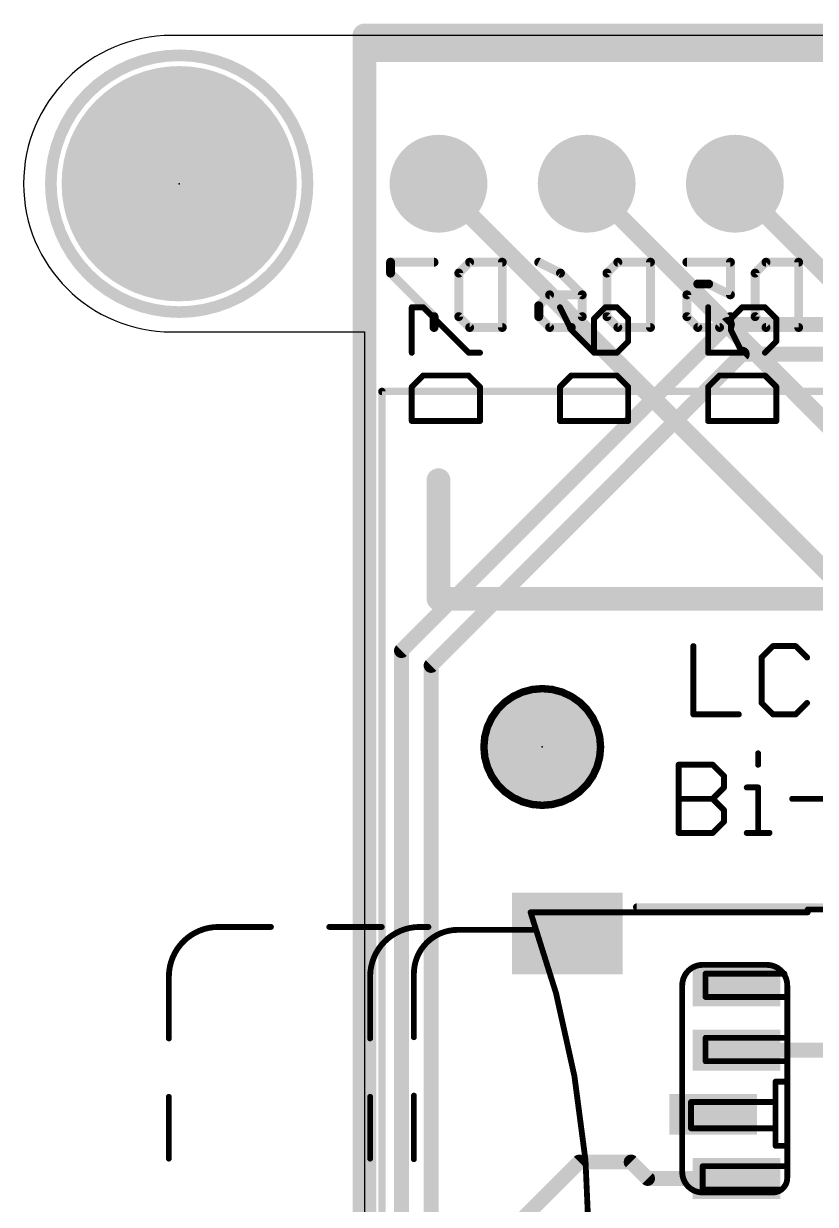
# Model space of a CAD drawing. Extents: x -31.2 to 31.2, y -41.1 to 40.8.
# Drawn here: x -31.24 to -17.67, y 20.61 to 40.84 of the extents above; entities that cross this region are included whole.
import ezdxf

# ---------------------------------------------------------------- set-up
doc = ezdxf.new("R2010")
doc.units = 0
for name, color, linetype in [('1', 12, 'CONTINUOUS'), ('16', 132, 'CONTINUOUS'), ('17', 110, 'CONTINUOUS'), ('20', 53, 'CONTINUOUS'), ('21', 40, 'CONTINUOUS'), ('22', 6, 'CONTINUOUS'), ('23', 40, 'CONTINUOUS'), ('41', 12, 'CONTINUOUS'), ('51', 253, 'CONTINUOUS')]:
    doc.layers.add(name, color=color, linetype=linetype)

# ---------------------------------------------------------------- blocks, each defined once
blk = doc.blocks.new('RECT')
blk.add_solid([(-0.5, -0.5), (0.5, -0.5), (-0.5, 0.5), (0.5, 0.5)])
blk = doc.blocks.new('ROUNDP')
at = {"const_width": 0.5}
blk.add_lwpolyline([(0, -0.25, 1), (0, 0.25, 1), (0, -0.25)], format="xyb", dxfattribs=at)
blk = doc.blocks.new('PIE')
at = {"const_width": 0.5}
blk.add_lwpolyline([(0, -0.25, 1), (0, 0.25, 1), (0, -0.25)], format="xyb", dxfattribs=at)

msp = doc.modelspace()

# ---------------------------------------------------------------- linework, layer by layer
at = {"layer": '1'}
for points, const_width in [([(-25.4, 40.64), (-25.4, -40.64)], 0.4064), ([(25.4, 40.64), (-25.4, 40.64)], 0.4064), ([(-24.13, 38.1), (-13.716, 27.686)], 0.3048), ([(-21.59, 38.1), (-11.938, 28.448)], 0.3048), ([(-19.05, 38.1), (-10.16, 29.21)], 0.3048), ([(-16.65, 23.254), (-19.022, 23.254)], 0.254), ([(-21.717, 21.336), (-22.733, 20.32)], 0.254), ([(-20.828, 21.336), (-21.717, 21.336)], 0.254), ([(-20.546, 21.054), (-20.828, 21.336)], 0.254), ([(-19.022, 21.054), (-20.546, 21.054)], 0.254)]:
    msp.add_lwpolyline(points, dxfattribs=dict(at, const_width=const_width))
for points, const_width in [([(-25.2984, 40.64, 1), (-25.5016, 40.64)], 0.2032), ([(-25.4, 40.7416, 1), (-25.4, 40.5384)], 0.2032), ([(-24.0761, 38.1539, 1), (-24.1839, 38.0461)], 0.1524), ([(-21.5361, 38.1539, 1), (-21.6439, 38.0461)], 0.1524), ([(-18.9961, 38.1539, 1), (-19.1039, 38.0461)], 0.1524), ([(-19.022, 23.3175, 1), (-19.022, 23.1905)], 0.127), ([(-21.717, 21.3995, 1), (-21.717, 21.2725)], 0.127), ([(-21.6721, 21.2911, 1), (-21.7619, 21.3809)], 0.127), ([(-20.7831, 21.3809, 1), (-20.8729, 21.2911)], 0.127), ([(-20.828, 21.2725, 1), (-20.828, 21.3995)], 0.127), ([(-20.546, 21.1175, 1), (-20.546, 20.9905)], 0.127), ([(-20.5909, 21.0091, 1), (-20.5011, 21.0989)], 0.127), ([(-19.022, 20.9905, 1), (-19.022, 21.1175)], 0.127)]:
    msp.add_lwpolyline(points, format="xyb", dxfattribs=dict(at, const_width=const_width))
at = {"layer": '16'}
for points, const_width in [([(-25.4, 40.386), (-25.4, -40.894)], 0.4064), ([(25.4, 40.386), (-25.4, 40.386)], 0.4064), ([(-19.177, 35.687), (-24.765, 30.099)], 0.254), ([(-3.683, 35.687), (-19.177, 35.687)], 0.254), ([(-18.923, 35.179), (-24.257, 29.845)], 0.254), ([(-0.381, 35.179), (-18.923, 35.179)], 0.254), ([(-24.765, 30.099), (-24.765, -21.463)], 0.254), ([(-24.257, 29.845), (-24.257, -21.082)], 0.254)]:
    msp.add_lwpolyline(points, dxfattribs=dict(at, const_width=const_width))
for points, const_width in [([(-25.2984, 40.386, 1), (-25.5016, 40.386)], 0.2032), ([(-25.4, 40.4876, 1), (-25.4, 40.2844)], 0.2032), ([(-19.177, 35.7505, 1), (-19.177, 35.6235)], 0.127), ([(-19.1321, 35.6421, 1), (-19.2219, 35.7319)], 0.127), ([(-18.923, 35.2425, 1), (-18.923, 35.1155)], 0.127), ([(-18.8781, 35.1341, 1), (-18.9679, 35.2239)], 0.127), ([(-24.7015, 30.099, 1), (-24.8285, 30.099)], 0.127), ([(-24.8099, 30.1439, 1), (-24.7201, 30.0541)], 0.127), ([(-24.1935, 29.845, 1), (-24.3205, 29.845)], 0.127), ([(-24.3019, 29.8899, 1), (-24.2121, 29.8001)], 0.127)]:
    msp.add_lwpolyline(points, format="xyb", dxfattribs=dict(at, const_width=const_width))
at = {"layer": '20'}
for p, q in [((28.702, 40.64), (-28.702, 40.64)), ((-28.702, 35.56), (-25.4, 35.56)), ((-25.4, 35.56), (-25.4, -35.56))]:
    msp.add_line(p, q, dxfattribs=at)
for start, end in [(90, 180), (180, 270)]:
    msp.add_arc((-28.702, 38.1), 2.54, start, end, dxfattribs=at)
at = {"layer": '21'}
for points, const_width in [([(-28.575, 35.9, 1), (-28.575, 40.3, 1), (-28.575, 35.9)], 0.2), ([(-24.5628, 35.983, 1), (-24.6136, 35.983)], 0.0508), ([(-24.5882, 36.0084, 1), (-24.5882, 35.9576)], 0.0508), ([(-24.3753, 36.001, 1), (-24.4113, 35.965)], 0.0508), ([(-24.3933, 35.9576, 1), (-24.3933, 36.0084)], 0.0508), ([(-22.0255, 35.9944, 1), (-22.0709, 35.9716)], 0.0508), ([(-21.2686, 36.0084, 1), (-21.2686, 35.9576)], 0.0508), ([(-21.2506, 35.965, 1), (-21.2866, 36.001)], 0.0508), ([(-21.0557, 36.001, 1), (-21.0917, 35.965)], 0.0508), ([(-21.0737, 35.9576, 1), (-21.0737, 36.0084)], 0.0508), ([(-19.4828, 35.983, 1), (-19.5336, 35.983)], 0.0508), ([(-18.9235, 36.0084, 1), (-18.9235, 35.9576)], 0.0508), ([(-18.9055, 35.965, 1), (-18.9415, 36.001)], 0.0508), ([(-18.5157, 36.001, 1), (-18.5517, 35.965)], 0.0508), ([(-18.5337, 35.9576, 1), (-18.5337, 36.0084)], 0.0508), ([(-21.4815, 35.8061, 1), (-21.4455, 35.7701)], 0.0508), ([(-21.4381, 35.7881, 1), (-21.4889, 35.7881)], 0.0508), ([(-20.8534, 35.7881, 1), (-20.9042, 35.7881)], 0.0508), ([(-20.8968, 35.7701, 1), (-20.8608, 35.8061)], 0.0508), ([(-19.1364, 35.8061, 1), (-19.1004, 35.7701)], 0.0508), ([(-19.093, 35.7881, 1), (-19.1438, 35.7881)], 0.0508), ([(-18.3134, 35.7881, 1), (-18.3642, 35.7881)], 0.0508), ([(-18.3568, 35.7701, 1), (-18.3208, 35.8061)], 0.0508), ([(-21.8353, 35.6112, 1), (-21.8713, 35.5752)], 0.0508), ([(-21.876, 35.5818, 1), (-21.8306, 35.6046)], 0.0508), ([(-19.0957, 35.6046, 1), (-19.1411, 35.5818)], 0.0508), ([(-19.1438, 35.5932, 1), (-19.093, 35.5932)], 0.0508), ([(-20.9042, 35.3983, 1), (-20.8534, 35.3983)], 0.0508), ([(-20.8608, 35.3803, 1), (-20.8968, 35.4163)], 0.0508), ([(-18.3642, 35.3983, 1), (-18.3134, 35.3983)], 0.0508), ([(-18.3208, 35.3803, 1), (-18.3568, 35.4163)], 0.0508), ([(-24.6136, 35.2034, 1), (-24.5628, 35.2034)], 0.0508), ([(-23.6137, 35.2288, 1), (-23.6137, 35.178)], 0.0508), ([(-23.6317, 35.1854, 1), (-23.5957, 35.2214)], 0.0508), ([(-23.4188, 35.178, 1), (-23.4188, 35.2288)], 0.0508), ([(-21.4635, 35.2288, 1), (-21.4635, 35.178)], 0.0508), ([(-21.4889, 35.2034, 1), (-21.4381, 35.2034)], 0.0508), ([(-21.4815, 35.1854, 1), (-21.4455, 35.2214)], 0.0508), ([(-21.0917, 35.2214, 1), (-21.0557, 35.1854)], 0.0508), ([(-21.0737, 35.178, 1), (-21.0737, 35.2288)], 0.0508), ([(-19.5082, 35.2288, 1), (-19.5082, 35.178)], 0.0508), ([(-19.5336, 35.2034, 1), (-19.4828, 35.2034)], 0.0508), ([(-18.9462, 35.192, 1), (-18.9008, 35.2148)], 0.0508), ([(-18.9235, 35.178, 1), (-18.9235, 35.2288)], 0.0508), ([(-18.5517, 35.2214, 1), (-18.5157, 35.1854)], 0.0508), ([(-24.3933, 34.839, 1), (-24.3933, 34.7882)], 0.0508), ([(-24.3753, 34.7956, 1), (-24.4113, 34.8316)], 0.0508), ([(-23.5957, 34.8316, 1), (-23.6317, 34.7956)], 0.0508), ([(-23.6137, 34.7882, 1), (-23.6137, 34.839)], 0.0508), ([(-21.8533, 34.839, 1), (-21.8533, 34.7882)], 0.0508), ([(-21.8353, 34.7956, 1), (-21.8713, 34.8316)], 0.0508), ([(-21.0557, 34.8316, 1), (-21.0917, 34.7956)], 0.0508), ([(-21.0737, 34.7882, 1), (-21.0737, 34.839)], 0.0508), ([(-19.3133, 34.839, 1), (-19.3133, 34.7882)], 0.0508), ([(-19.2953, 34.7956, 1), (-19.3313, 34.8316)], 0.0508), ([(-18.5157, 34.8316, 1), (-18.5517, 34.7956)], 0.0508), ([(-18.5337, 34.7882, 1), (-18.5337, 34.839)], 0.0508), ([(-24.6062, 34.6367, 1), (-24.5702, 34.6007)], 0.0508), ([(-24.5628, 34.6187, 1), (-24.6136, 34.6187)], 0.0508), ([(-23.3934, 34.6187, 1), (-23.4442, 34.6187)], 0.0508), ([(-23.4368, 34.6007, 1), (-23.4008, 34.6367)], 0.0508), ([(-22.0662, 34.6367, 1), (-22.0302, 34.6007)], 0.0508), ([(-22.0228, 34.6187, 1), (-22.0736, 34.6187)], 0.0508), ([(-20.8534, 34.6187, 1), (-20.9042, 34.6187)], 0.0508), ([(-20.8968, 34.6007, 1), (-20.8608, 34.6367)], 0.0508), ([(-19.5262, 34.6367, 1), (-19.4902, 34.6007)], 0.0508), ([(-19.4828, 34.6187, 1), (-19.5336, 34.6187)], 0.0508), ([(-18.3134, 34.6187, 1), (-18.3642, 34.6187)], 0.0508), ([(-18.3568, 34.6007, 1), (-18.3208, 34.6367)], 0.0508), ([(-24.5882, 34.0594, 1), (-24.5882, 34.0086)], 0.0508), ([(-24.6136, 34.034, 1), (-24.5628, 34.034)], 0.0508), ([(-23.4442, 34.034, 1), (-23.3934, 34.034)], 0.0508), ([(-23.4188, 34.0086, 1), (-23.4188, 34.0594)], 0.0508), ([(-22.0482, 34.0594, 1), (-22.0482, 34.0086)], 0.0508), ([(-22.0736, 34.034, 1), (-22.0228, 34.034)], 0.0508), ([(-20.9042, 34.034, 1), (-20.8534, 34.034)], 0.0508), ([(-20.8788, 34.0086, 1), (-20.8788, 34.0594)], 0.0508), ([(-19.5082, 34.0594, 1), (-19.5082, 34.0086)], 0.0508), ([(-19.5336, 34.034, 1), (-19.4828, 34.034)], 0.0508), ([(-18.3642, 34.034, 1), (-18.3134, 34.034)], 0.0508), ([(-18.3388, 34.0086, 1), (-18.3388, 34.0594)], 0.0508), ([(-24.0284, 33.02, 1), (-24.2316, 33.02)], 0.2032), ([(-24.13, 31.0896, 1), (-24.13, 30.8864)], 0.2032), ([(-24.2316, 30.988, 1), (-24.0284, 30.988)], 0.2032), ([(-19.7358, 30.1762, 1), (-19.7866, 30.1762)], 0.0508), ([(-18.3969, 30.2016, 1), (-18.3969, 30.1508)], 0.0508), ([(-18.3789, 30.1582, 1), (-18.4149, 30.1942)], 0.0508), ([(-17.9891, 30.1942, 1), (-18.0251, 30.1582)], 0.0508), ([(-18.0071, 30.1508, 1), (-18.0071, 30.2016)], 0.0508), ([(-18.6098, 29.9993, 1), (-18.5738, 29.9633)], 0.0508), ([(-18.5664, 29.9813, 1), (-18.6172, 29.9813)], 0.0508), ([(-17.8302, 29.9633, 1), (-17.7942, 29.9993)], 0.0508), ([(-18.5738, 29.2197, 1), (-18.6098, 29.1837)], 0.0508), ([(-18.6172, 29.2017, 1), (-18.5664, 29.2017)], 0.0508), ([(-17.7942, 29.1837, 1), (-17.8302, 29.2197)], 0.0508), ([(-19.7612, 29.0322, 1), (-19.7612, 28.9814)], 0.0508), ([(-19.7866, 29.0068, 1), (-19.7358, 29.0068)], 0.0508), ([(-18.9816, 28.9814, 1), (-18.9816, 29.0322)], 0.0508), ([(-18.3969, 29.0322, 1), (-18.3969, 28.9814)], 0.0508), ([(-18.4149, 28.9888, 1), (-18.3789, 29.0248)], 0.0508), ([(-18.0251, 29.0248, 1), (-17.9891, 28.9888)], 0.0508), ([(-18.0071, 28.9814, 1), (-18.0071, 29.0322)], 0.0508), ([(-18.6255, 28.3391, 1), (-18.6763, 28.3391)], 0.0508), ([(-19.9898, 28.1442, 1), (-20.0406, 28.1442)], 0.0508), ([(-20.0152, 28.1696, 1), (-20.0152, 28.1188)], 0.0508), ([(-19.4125, 28.1622, 1), (-19.4485, 28.1262)], 0.0508), ([(-19.4305, 28.1188, 1), (-19.4305, 28.1696)], 0.0508), ([(-18.6763, 28.1442, 1), (-18.6255, 28.1442)], 0.0508), ([(-19.2102, 27.9493, 1), (-19.261, 27.9493)], 0.0508), ([(-19.2536, 27.9313, 1), (-19.2176, 27.9673)], 0.0508), ([(-19.261, 27.7544, 1), (-19.2102, 27.7544)], 0.0508), ([(-19.2176, 27.7364, 1), (-19.2536, 27.7724)], 0.0508), ([(-18.8458, 27.7798, 1), (-18.8458, 27.729)], 0.0508), ([(-18.6255, 27.7544, 1), (-18.6763, 27.7544)], 0.0508), ([(-18.6509, 27.729, 1), (-18.6509, 27.7798)], 0.0508), ([(-20.0152, 27.5849, 1), (-20.0152, 27.5341)], 0.0508), ([(-19.4125, 27.5775, 1), (-19.4485, 27.5415)], 0.0508), ([(-19.4485, 27.5775, 1), (-19.4125, 27.5415)], 0.0508), ([(-19.4305, 27.5341, 1), (-19.4305, 27.5849)], 0.0508), ([(-18.0662, 27.5849, 1), (-18.0662, 27.5341)], 0.0508), ([(-19.2102, 27.3646, 1), (-19.261, 27.3646)], 0.0508), ([(-19.2536, 27.3466, 1), (-19.2176, 27.3826)], 0.0508), ([(-19.261, 27.1697, 1), (-19.2102, 27.1697)], 0.0508), ([(-19.2176, 27.1517, 1), (-19.2536, 27.1877)], 0.0508), ([(-20.0152, 27.0002, 1), (-20.0152, 26.9494)], 0.0508), ([(-20.0406, 26.9748, 1), (-19.9898, 26.9748)], 0.0508), ([(-19.4485, 26.9928, 1), (-19.4125, 26.9568)], 0.0508), ([(-19.4305, 26.9494, 1), (-19.4305, 27.0002)], 0.0508), ([(-18.8458, 27.0002, 1), (-18.8458, 26.9494)], 0.0508), ([(-18.6763, 26.9748, 1), (-18.6255, 26.9748)], 0.0508), ([(-18.456, 26.9494, 1), (-18.456, 27.0002)], 0.0508), ([(-20.732, 25.7357, 1), (-20.732, 25.6723)], 0.0635)]:
    msp.add_lwpolyline(points, format="xyb", dxfattribs=dict(at, const_width=const_width))
for points, const_width in [([(-24.5882, 35.2034), (-24.5882, 35.983)], 0.1016), ([(-24.5882, 35.983), (-24.3933, 35.983)], 0.1016), ([(-24.3933, 35.983), (-23.6137, 35.2034)], 0.1016), ([(-22.0482, 35.983), (-21.8533, 35.5932)], 0.1016), ([(-21.2686, 35.983), (-21.4635, 35.7881)], 0.1016), ([(-21.0737, 35.983), (-21.2686, 35.983)], 0.1016), ([(-20.8788, 35.7881), (-21.0737, 35.983)], 0.1016), ([(-19.5082, 35.983), (-19.5082, 35.2034)], 0.1016), ([(-19.1184, 35.7881), (-18.9235, 35.983)], 0.1016), ([(-18.9235, 35.983), (-18.5337, 35.983)], 0.1016), ([(-18.5337, 35.983), (-18.3388, 35.7881)], 0.1016), ([(-21.4635, 35.7881), (-21.4635, 35.2034)], 0.1016), ([(-20.8788, 35.3983), (-20.8788, 35.7881)], 0.1016), ([(-19.1184, 35.5932), (-19.1184, 35.7881)], 0.1016), ([(-18.3388, 35.7881), (-18.3388, 35.3983)], 0.1016), ([(-21.8533, 35.5932), (-21.4635, 35.2034)], 0.1016), ([(-18.9235, 35.2034), (-19.1184, 35.5932)], 0.1016), ([(-21.0737, 35.2034), (-20.8788, 35.3983)], 0.1016), ([(-18.3388, 35.3983), (-18.5337, 35.2034)], 0.1016), ([(-23.6137, 35.2034), (-23.4188, 35.2034)], 0.1016), ([(-21.4635, 35.2034), (-21.0737, 35.2034)], 0.1016), ([(-19.5082, 35.2034), (-18.9235, 35.2034)], 0.1016), ([(-24.3933, 34.8136), (-24.5882, 34.6187)], 0.1016), ([(-23.6137, 34.8136), (-24.3933, 34.8136)], 0.1016), ([(-23.4188, 34.6187), (-23.6137, 34.8136)], 0.1016), ([(-21.8533, 34.8136), (-22.0482, 34.6187)], 0.1016), ([(-21.0737, 34.8136), (-21.8533, 34.8136)], 0.1016), ([(-20.8788, 34.6187), (-21.0737, 34.8136)], 0.1016), ([(-19.3133, 34.8136), (-19.5082, 34.6187)], 0.1016), ([(-18.5337, 34.8136), (-19.3133, 34.8136)], 0.1016), ([(-18.3388, 34.6187), (-18.5337, 34.8136)], 0.1016), ([(-24.5882, 34.6187), (-24.5882, 34.034)], 0.1016), ([(-23.4188, 34.034), (-23.4188, 34.6187)], 0.1016), ([(-22.0482, 34.6187), (-22.0482, 34.034)], 0.1016), ([(-20.8788, 34.034), (-20.8788, 34.6187)], 0.1016), ([(-19.5082, 34.6187), (-19.5082, 34.034)], 0.1016), ([(-18.3388, 34.034), (-18.3388, 34.6187)], 0.1016), ([(-24.5882, 34.034), (-23.4188, 34.034)], 0.1016), ([(-22.0482, 34.034), (-20.8788, 34.034)], 0.1016), ([(-19.5082, 34.034), (-18.3388, 34.034)], 0.1016), ([(-24.13, 33.02), (-24.13, 30.988)], 0.4064), ([(-24.13, 30.988), (-6.096, 30.988)], 0.4064), ([(-19.7612, 30.1762), (-19.7612, 29.0068)], 0.1016), ([(-18.3969, 30.1762), (-18.5918, 29.9813)], 0.1016), ([(-18.0071, 30.1762), (-18.3969, 30.1762)], 0.1016), ([(-17.8122, 29.9813), (-18.0071, 30.1762)], 0.1016), ([(-18.5918, 29.9813), (-18.5918, 29.2017)], 0.1016), ([(-18.5918, 29.2017), (-18.3969, 29.0068)], 0.1016), ([(-18.0071, 29.0068), (-17.8122, 29.2017)], 0.1016), ([(-19.7612, 29.0068), (-18.9816, 29.0068)], 0.1016), ([(-18.3969, 29.0068), (-18.0071, 29.0068)], 0.1016), ([(-18.6509, 28.3391), (-18.6509, 28.1442)], 0.1016), ([(-20.0152, 26.9748), (-20.0152, 28.1442)], 0.1016), ([(-20.0152, 28.1442), (-19.4305, 28.1442)], 0.1016), ([(-19.4305, 28.1442), (-19.2356, 27.9493)], 0.1016), ([(-19.2356, 27.9493), (-19.2356, 27.7544)], 0.1016), ([(-19.2356, 27.7544), (-19.4305, 27.5595)], 0.1016), ([(-18.8458, 27.7544), (-18.6509, 27.7544)], 0.1016), ([(-18.6509, 27.7544), (-18.6509, 26.9748)], 0.1016), ([(-20.0152, 27.5595), (-19.4305, 27.5595)], 0.1016), ([(-19.4305, 27.5595), (-19.2356, 27.3646)], 0.1016), ([(-18.0662, 27.5595), (-17.2866, 27.5595)], 0.1016), ([(-19.2356, 27.3646), (-19.2356, 27.1697)], 0.1016), ([(-19.2356, 27.1697), (-19.4305, 26.9748)], 0.1016), ([(-19.4305, 26.9748), (-20.0152, 26.9748)], 0.1016), ([(-18.8458, 26.9748), (-18.456, 26.9748)], 0.1016), ([(-8.782, 25.704), (-20.732, 25.704)], 0.127)]:
    msp.add_lwpolyline(points, dxfattribs=dict(at, const_width=const_width))
at = {"layer": '22'}
for points, const_width in [([(-24.2062, 36.7548), (-24.9519, 36.7548)], 0.1524), ([(-24.9519, 36.7548), (-24.9519, 36.5683)], 0.1524), ([(-23.7825, 36.5683), (-23.5961, 36.7548)], 0.1524), ([(-23.5961, 36.7548), (-23.0368, 36.7548)], 0.1524), ([(-23.0368, 36.7548), (-23.0368, 35.6362)], 0.1524), ([(-22.4119, 36.7548), (-22.039, 36.5683)], 0.1524), ([(-21.2425, 36.5683), (-21.0561, 36.7548)], 0.1524), ([(-21.0561, 36.7548), (-20.4968, 36.7548)], 0.1524), ([(-20.4968, 36.7548), (-20.4968, 35.6362)], 0.1524), ([(-19.8719, 36.7548), (-19.1262, 36.7548)], 0.1524), ([(-19.1262, 36.7548), (-19.1262, 36.1955)], 0.1524), ([(-18.7025, 36.5683), (-18.5161, 36.7548)], 0.1524), ([(-18.5161, 36.7548), (-17.9568, 36.7548)], 0.1524), ([(-17.9568, 36.7548), (-17.9568, 35.6362)], 0.1524), ([(-24.9519, 36.5683), (-24.2062, 35.8226)], 0.1524), ([(-23.7825, 35.8226), (-23.7825, 36.5683)], 0.1524), ([(-22.039, 36.5683), (-21.6662, 36.1955)], 0.1524), ([(-21.2425, 35.8226), (-21.2425, 36.5683)], 0.1524), ([(-18.7025, 35.8226), (-18.7025, 36.5683)], 0.1524), ([(-19.6855, 36.3819), (-19.8719, 36.1955)], 0.1524), ([(-19.4991, 36.3819), (-19.6855, 36.3819)], 0.1524), ([(-19.1262, 36.1955), (-19.4991, 36.3819)], 0.1524), ([(-22.4119, 36.0091), (-22.2255, 36.1955)], 0.1524), ([(-22.2255, 36.1955), (-21.6662, 36.1955)], 0.1524), ([(-21.6662, 36.1955), (-21.6662, 35.8226)], 0.1524), ([(-19.8719, 36.1955), (-19.8719, 35.8226)], 0.1524), ([(-22.4119, 35.8226), (-22.4119, 36.0091)], 0.1524), ([(-24.2062, 35.8226), (-24.2062, 35.6362)], 0.1524), ([(-23.5961, 35.6362), (-23.7825, 35.8226)], 0.1524), ([(-22.2255, 35.6362), (-22.4119, 35.8226)], 0.1524), ([(-21.6662, 35.8226), (-21.8526, 35.6362)], 0.1524), ([(-21.0561, 35.6362), (-21.2425, 35.8226)], 0.1524), ([(-19.8719, 35.8226), (-19.6855, 35.6362)], 0.1524), ([(-19.3126, 35.6362), (-19.1262, 35.8226)], 0.1524), ([(-18.5161, 35.6362), (-18.7025, 35.8226)], 0.1524), ([(-23.0368, 35.6362), (-23.5961, 35.6362)], 0.1524), ([(-21.8526, 35.6362), (-22.2255, 35.6362)], 0.1524), ([(-20.4968, 35.6362), (-21.0561, 35.6362)], 0.1524), ([(-19.6855, 35.6362), (-19.3126, 35.6362)], 0.1524), ([(-17.9568, 35.6362), (-18.5161, 35.6362)], 0.1524), ([(25.1, 34.54), (-25.1, 34.54)], 0.127), ([(-25.1, 34.54), (-25.1, -34.86)], 0.127)]:
    msp.add_lwpolyline(points, dxfattribs=dict(at, const_width=const_width))
for points, const_width in [([(-24.9519, 36.7929, 1), (-24.9519, 36.7167)], 0.0762), ([(-24.9138, 36.7548, 1), (-24.99, 36.7548)], 0.0762), ([(-24.2062, 36.7167, 1), (-24.2062, 36.7929)], 0.0762), ([(-23.5961, 36.7929, 1), (-23.5961, 36.7167)], 0.0762), ([(-23.5691, 36.7278, 1), (-23.623, 36.7817)], 0.0762), ([(-22.9987, 36.7548, 1), (-23.0749, 36.7548)], 0.0762), ([(-23.0368, 36.7167, 1), (-23.0368, 36.7929)], 0.0762), ([(-22.3949, 36.7888, 1), (-22.4289, 36.7207)], 0.0762), ([(-21.0561, 36.7929, 1), (-21.0561, 36.7167)], 0.0762), ([(-21.0291, 36.7278, 1), (-21.083, 36.7817)], 0.0762), ([(-20.4587, 36.7548, 1), (-20.5349, 36.7548)], 0.0762), ([(-20.4968, 36.7167, 1), (-20.4968, 36.7929)], 0.0762), ([(-19.8719, 36.7929, 1), (-19.8719, 36.7167)], 0.0762), ([(-19.0881, 36.7548, 1), (-19.1643, 36.7548)], 0.0762), ([(-19.1262, 36.7167, 1), (-19.1262, 36.7929)], 0.0762), ([(-18.5161, 36.7929, 1), (-18.5161, 36.7167)], 0.0762), ([(-18.4891, 36.7278, 1), (-18.543, 36.7817)], 0.0762), ([(-17.9187, 36.7548, 1), (-17.9949, 36.7548)], 0.0762), ([(-17.9568, 36.7167, 1), (-17.9568, 36.7929)], 0.0762), ([(-24.925, 36.5953, 1), (-24.9788, 36.5414)], 0.0762), ([(-23.7444, 36.5683, 1), (-23.8206, 36.5683)], 0.0762), ([(-23.8094, 36.5953, 1), (-23.7556, 36.5414)], 0.0762), ([(-22.0121, 36.5953, 1), (-22.066, 36.5414)], 0.0762), ([(-22.0561, 36.5343, 1), (-22.022, 36.6024)], 0.0762), ([(-21.2044, 36.5683, 1), (-21.2806, 36.5683)], 0.0762), ([(-21.2694, 36.5953, 1), (-21.2156, 36.5414)], 0.0762), ([(-18.6644, 36.5683, 1), (-18.7406, 36.5683)], 0.0762), ([(-18.7294, 36.5953, 1), (-18.6756, 36.5414)], 0.0762), ([(-24.99, 36.5683, 1), (-24.9138, 36.5683)], 0.0762), ([(-19.6855, 36.42, 1), (-19.6855, 36.3438)], 0.0762), ([(-19.6585, 36.355, 1), (-19.7124, 36.4088)], 0.0762), ([(-19.482, 36.416, 1), (-19.5161, 36.3478)], 0.0762), ([(-19.4991, 36.3438, 1), (-19.4991, 36.42)], 0.0762), ([(-22.2255, 36.2336, 1), (-22.2255, 36.1574)], 0.0762), ([(-22.1985, 36.1685, 1), (-22.2524, 36.2224)], 0.0762), ([(-21.6281, 36.1955, 1), (-21.7043, 36.1955)], 0.0762), ([(-21.6931, 36.1685, 1), (-21.6393, 36.2224)], 0.0762), ([(-21.6662, 36.1574, 1), (-21.6662, 36.2336)], 0.0762), ([(-19.8338, 36.1955, 1), (-19.91, 36.1955)], 0.0762), ([(-19.8988, 36.2224, 1), (-19.845, 36.1685)], 0.0762), ([(-19.1643, 36.1955, 1), (-19.0881, 36.1955)], 0.0762), ([(-19.1432, 36.1614, 1), (-19.1092, 36.2296)], 0.0762), ([(-22.3738, 36.0091, 1), (-22.45, 36.0091)], 0.0762), ([(-22.4388, 36.036, 1), (-22.385, 35.9821)], 0.0762), ([(-24.1681, 35.8226, 1), (-24.2443, 35.8226)], 0.0762), ([(-24.2331, 35.7957, 1), (-24.1793, 35.8496)], 0.0762), ([(-23.7556, 35.8496, 1), (-23.8094, 35.7957)], 0.0762), ([(-23.8206, 35.8226, 1), (-23.7444, 35.8226)], 0.0762), ([(-22.385, 35.8496, 1), (-22.4388, 35.7957)], 0.0762), ([(-22.45, 35.8226, 1), (-22.3738, 35.8226)], 0.0762), ([(-21.7043, 35.8226, 1), (-21.6281, 35.8226)], 0.0762), ([(-21.6393, 35.7957, 1), (-21.6931, 35.8496)], 0.0762), ([(-21.2156, 35.8496, 1), (-21.2694, 35.7957)], 0.0762), ([(-21.2806, 35.8226, 1), (-21.2044, 35.8226)], 0.0762), ([(-19.845, 35.8496, 1), (-19.8988, 35.7957)], 0.0762), ([(-19.91, 35.8226, 1), (-19.8338, 35.8226)], 0.0762), ([(-19.0993, 35.7957, 1), (-19.1531, 35.8496)], 0.0762), ([(-18.6756, 35.8496, 1), (-18.7294, 35.7957)], 0.0762), ([(-18.7406, 35.8226, 1), (-18.6644, 35.8226)], 0.0762), ([(-24.2443, 35.6362, 1), (-24.1681, 35.6362)], 0.0762), ([(-23.5961, 35.6743, 1), (-23.5961, 35.5981)], 0.0762), ([(-23.623, 35.6093, 1), (-23.5691, 35.6631)], 0.0762), ([(-23.0749, 35.6362, 1), (-22.9987, 35.6362)], 0.0762), ([(-23.0368, 35.5981, 1), (-23.0368, 35.6743)], 0.0762), ([(-22.2255, 35.6743, 1), (-22.2255, 35.5981)], 0.0762), ([(-22.2524, 35.6093, 1), (-22.1985, 35.6631)], 0.0762), ([(-21.8796, 35.6631, 1), (-21.8257, 35.6093)], 0.0762), ([(-21.8526, 35.5981, 1), (-21.8526, 35.6743)], 0.0762), ([(-21.0561, 35.6743, 1), (-21.0561, 35.5981)], 0.0762), ([(-21.083, 35.6093, 1), (-21.0291, 35.6631)], 0.0762), ([(-20.5349, 35.6362, 1), (-20.4587, 35.6362)], 0.0762), ([(-20.4968, 35.5981, 1), (-20.4968, 35.6743)], 0.0762), ([(-19.6855, 35.6743, 1), (-19.6855, 35.5981)], 0.0762), ([(-19.7124, 35.6093, 1), (-19.6585, 35.6631)], 0.0762), ([(-19.3396, 35.6631, 1), (-19.2857, 35.6093)], 0.0762), ([(-19.3126, 35.5981, 1), (-19.3126, 35.6743)], 0.0762), ([(-18.5161, 35.6743, 1), (-18.5161, 35.5981)], 0.0762), ([(-18.543, 35.6093, 1), (-18.4891, 35.6631)], 0.0762), ([(-17.9949, 35.6362, 1), (-17.9187, 35.6362)], 0.0762), ([(-17.9568, 35.5981, 1), (-17.9568, 35.6743)], 0.0762), ([(-25.1, 34.5718, 1), (-25.1, 34.5082)], 0.0635), ([(-25.0683, 34.54, 1), (-25.1318, 34.54)], 0.0635)]:
    msp.add_lwpolyline(points, format="xyb", dxfattribs=dict(at, const_width=const_width))
at = {"layer": '23'}
for p in [(-28.575, 38.1), (-22.352, 28.448)]:
    msp.add_point(p, dxfattribs=at)
at = {"layer": '41'}
for points, const_width in [([(-28.575, 37.1, 1), (-28.575, 39.1, 1), (-28.575, 37.1)], 2.032), ([(-22.8654, 29.3428, 1), (-22.8386, 29.2852)], 0.0635), ([(-22.8338, 29.288, 1), (-22.8702, 29.34)], 0.0635), ([(-22.8027, 29.3687, 1), (-22.8027, 29.3053)], 0.0635), ([(-22.7022, 29.4184, 1), (-22.6858, 29.357)], 0.0635), ([(-22.6806, 29.3589, 1), (-22.7074, 29.4165)], 0.0635), ([(-22.5284, 29.4644, 1), (-22.5229, 29.4012)], 0.0635), ([(-22.5174, 29.4021, 1), (-22.5339, 29.4635)], 0.0635), ([(-22.3492, 29.4796, 1), (-22.3548, 29.4164)], 0.0635), ([(-22.3492, 29.4164, 1), (-22.3548, 29.4796)], 0.0635), ([(-22.1701, 29.4635, 1), (-22.1866, 29.4021)], 0.0635), ([(-22.1811, 29.4012, 1), (-22.1756, 29.4644)], 0.0635), ([(-21.9966, 29.4165, 1), (-22.0234, 29.3589)], 0.0635), ([(-22.0182, 29.357, 1), (-22.0018, 29.4184)], 0.0635), ([(-21.9013, 29.3053, 1), (-21.9013, 29.3687)], 0.0635), ([(-21.8338, 29.34, 1), (-21.8702, 29.288)], 0.0635), ([(-21.8654, 29.2852, 1), (-21.8386, 29.3428)], 0.0635), ([(-23.1235, 29.1148, 1), (-23.1235, 29.0513)], 0.0635), ([(-23.1405, 29.1132, 1), (-23.0956, 29.0683)], 0.0635), ([(-23.092, 29.0726, 1), (-23.1441, 29.109)], 0.0635), ([(-22.9988, 29.2417, 1), (-22.9988, 29.1783)], 0.0635), ([(-23.013, 29.2401, 1), (-22.9766, 29.188)], 0.0635), ([(-22.9723, 29.1916, 1), (-23.0172, 29.2365)], 0.0635), ([(-21.6868, 29.2365, 1), (-21.7317, 29.1916)], 0.0635), ([(-21.7274, 29.188, 1), (-21.691, 29.2401)], 0.0635), ([(-21.7052, 29.1783, 1), (-21.7052, 29.2417)], 0.0635), ([(-21.5599, 29.109, 1), (-21.612, 29.0726)], 0.0635), ([(-21.6084, 29.0683, 1), (-21.5635, 29.1132)], 0.0635), ([(-21.5805, 29.0513, 1), (-21.5805, 29.1148)], 0.0635), ([(-23.244, 28.9662, 1), (-23.192, 28.9298)], 0.0635), ([(-23.1892, 28.9346, 1), (-23.2468, 28.9614)], 0.0635), ([(-23.2124, 28.9878, 1), (-23.2124, 28.9243)], 0.0635), ([(-21.4572, 28.9614, 1), (-21.5148, 28.9346)], 0.0635), ([(-21.512, 28.9298, 1), (-21.46, 28.9662)], 0.0635), ([(-21.4916, 28.9243, 1), (-21.4916, 28.9878)], 0.0635), ([(-23.3153, 28.7338, 1), (-23.3153, 28.6703)], 0.0635), ([(-23.3205, 28.8034, 1), (-23.2629, 28.7766)], 0.0635), ([(-23.261, 28.7818, 1), (-23.3224, 28.7982)], 0.0635), ([(-23.2735, 28.8607, 1), (-23.2735, 28.7973)], 0.0635), ([(-21.3816, 28.7982, 1), (-21.443, 28.7818)], 0.0635), ([(-21.4411, 28.7766, 1), (-21.3835, 28.8034)], 0.0635), ([(-21.4305, 28.7973, 1), (-21.4305, 28.8607)], 0.0635), ([(-21.3887, 28.6703, 1), (-21.3887, 28.7338)], 0.0635), ([(-23.3409, 28.6068, 1), (-23.3409, 28.5433)], 0.0635), ([(-23.3675, 28.6299, 1), (-23.3061, 28.6134)], 0.0635), ([(-23.3052, 28.6189, 1), (-23.3684, 28.6244)], 0.0635), ([(-21.3356, 28.6244, 1), (-21.3988, 28.6189)], 0.0635), ([(-21.3979, 28.6134, 1), (-21.3365, 28.6299)], 0.0635), ([(-21.3631, 28.5433, 1), (-21.3631, 28.6068)], 0.0635), ([(-23.3204, 28.4508, 1), (-23.3836, 28.4452)], 0.0635), ([(-23.3836, 28.4508, 1), (-23.3204, 28.4452)], 0.0635), ([(-23.352, 28.4797, 1), (-23.352, 28.4163)], 0.0635), ([(-23.3409, 28.3528, 1), (-23.3409, 28.2893)], 0.0635), ([(-23.3061, 28.2826, 1), (-23.3675, 28.2661)], 0.0635), ([(-21.3365, 28.2661, 1), (-21.3979, 28.2826)], 0.0635), ([(-21.3204, 28.4452, 1), (-21.3836, 28.4508)], 0.0635), ([(-21.3836, 28.4452, 1), (-21.3204, 28.4508)], 0.0635), ([(-21.3631, 28.2893, 1), (-21.3631, 28.3528)], 0.0635), ([(-21.352, 28.4163, 1), (-21.352, 28.4797)], 0.0635), ([(-23.3684, 28.2716, 1), (-23.3052, 28.2771)], 0.0635), ([(-23.3153, 28.2258, 1), (-23.3153, 28.1623)], 0.0635), ([(-23.2629, 28.1194, 1), (-23.3205, 28.0926)], 0.0635), ([(-23.3224, 28.0978, 1), (-23.261, 28.1142)], 0.0635), ([(-23.2735, 28.0987, 1), (-23.2735, 28.0353)], 0.0635), ([(-21.443, 28.1142, 1), (-21.3816, 28.0978)], 0.0635), ([(-21.3835, 28.0926, 1), (-21.4411, 28.1194)], 0.0635), ([(-21.4305, 28.0353, 1), (-21.4305, 28.0987)], 0.0635), ([(-21.3988, 28.2771, 1), (-21.3356, 28.2716)], 0.0635), ([(-21.3887, 28.1623, 1), (-21.3887, 28.2258)], 0.0635), ([(-23.192, 27.9662, 1), (-23.244, 27.9298)], 0.0635), ([(-23.2468, 27.9346, 1), (-23.1892, 27.9614)], 0.0635), ([(-23.2124, 27.9718, 1), (-23.2124, 27.9083)], 0.0635), ([(-21.5148, 27.9614, 1), (-21.4572, 27.9346)], 0.0635), ([(-21.46, 27.9298, 1), (-21.512, 27.9662)], 0.0635), ([(-21.4916, 27.9083, 1), (-21.4916, 27.9718)], 0.0635), ([(-23.1235, 27.8448, 1), (-23.1235, 27.7813)], 0.0635), ([(-23.0956, 27.8277, 1), (-23.1405, 27.7828)], 0.0635), ([(-23.1441, 27.787, 1), (-23.092, 27.8234)], 0.0635), ([(-22.9988, 27.7177, 1), (-22.9988, 27.6543)], 0.0635), ([(-22.9766, 27.708, 1), (-23.013, 27.6559)], 0.0635), ([(-23.0172, 27.6595, 1), (-22.9723, 27.7044)], 0.0635), ([(-21.7317, 27.7044, 1), (-21.6868, 27.6595)], 0.0635), ([(-21.691, 27.6559, 1), (-21.7274, 27.708)], 0.0635), ([(-21.7052, 27.6543, 1), (-21.7052, 27.7177)], 0.0635), ([(-21.612, 27.8234, 1), (-21.5599, 27.787)], 0.0635), ([(-21.5635, 27.7828, 1), (-21.6084, 27.8277)], 0.0635), ([(-21.5805, 27.7813, 1), (-21.5805, 27.8448)], 0.0635), ([(-22.8386, 27.6108, 1), (-22.8654, 27.5532)], 0.0635), ([(-22.8702, 27.556, 1), (-22.8338, 27.608)], 0.0635), ([(-22.8027, 27.5907, 1), (-22.8027, 27.5273)], 0.0635), ([(-22.6858, 27.539, 1), (-22.7022, 27.4776)], 0.0635), ([(-22.7074, 27.4795, 1), (-22.6806, 27.5371)], 0.0635), ([(-22.5229, 27.4948, 1), (-22.5284, 27.4316)], 0.0635), ([(-22.5339, 27.4325, 1), (-22.5174, 27.4939)], 0.0635), ([(-22.1866, 27.4939, 1), (-22.1701, 27.4325)], 0.0635), ([(-22.1756, 27.4316, 1), (-22.1811, 27.4948)], 0.0635), ([(-22.0234, 27.5371, 1), (-21.9966, 27.4795)], 0.0635), ([(-22.0018, 27.4776, 1), (-22.0182, 27.539)], 0.0635), ([(-21.9013, 27.5273, 1), (-21.9013, 27.5907)], 0.0635), ([(-21.8702, 27.608, 1), (-21.8338, 27.556)], 0.0635), ([(-21.8386, 27.5532, 1), (-21.8654, 27.6108)], 0.0635), ([(-22.3548, 27.4796, 1), (-22.3492, 27.4164)], 0.0635), ([(-22.3548, 27.4164, 1), (-22.3492, 27.4796)], 0.0635)]:
    msp.add_lwpolyline(points, format="xyb", dxfattribs=dict(at, const_width=const_width))
at = {"layer": '41', "const_width": 0.127}
for points in [[(-22.852, 29.314), (-22.9948, 29.214)], [(-22.694, 29.3877), (-22.852, 29.314)], [(-22.8027, 29.337), (-21.9013, 29.337)], [(-22.5256, 29.4328), (-22.694, 29.3877)], [(-22.352, 29.448), (-22.5256, 29.4328)], [(-22.1784, 29.4328), (-22.352, 29.448)], [(-22.01, 29.3877), (-22.1784, 29.4328)], [(-21.852, 29.314), (-22.01, 29.3877)], [(-21.7092, 29.214), (-21.852, 29.314)], [(-23.118, 29.0908), (-23.218, 28.948)], [(-23.1235, 29.083), (-21.5805, 29.083)], [(-22.9948, 29.214), (-23.118, 29.0908)], [(-22.9988, 29.21), (-21.7052, 29.21)], [(-21.586, 29.0908), (-21.7092, 29.214)], [(-21.486, 28.948), (-21.586, 29.0908)], [(-23.218, 28.948), (-23.2917, 28.79)], [(-23.2124, 28.956), (-21.4916, 28.956)], [(-21.4123, 28.79), (-21.486, 28.948)], [(-23.2917, 28.79), (-23.3368, 28.6216)], [(-23.3153, 28.702), (-21.3887, 28.702)], [(-23.2735, 28.829), (-21.4305, 28.829)], [(-21.3672, 28.6216), (-21.4123, 28.79)], [(-23.3368, 28.6216), (-23.352, 28.448)], [(-23.3409, 28.575), (-21.3631, 28.575)], [(-21.352, 28.448), (-21.3672, 28.6216)], [(-23.352, 28.448), (-23.3368, 28.2744)], [(-23.352, 28.448), (-21.352, 28.448)], [(-23.3409, 28.321), (-21.3631, 28.321)], [(-23.3368, 28.2744), (-23.2917, 28.106)], [(-21.4123, 28.106), (-21.3672, 28.2744)], [(-21.3672, 28.2744), (-21.352, 28.448)], [(-23.3153, 28.194), (-21.3887, 28.194)], [(-23.2917, 28.106), (-23.218, 27.948)], [(-23.2735, 28.067), (-21.4305, 28.067)], [(-21.486, 27.948), (-21.4123, 28.106)], [(-23.218, 27.948), (-23.118, 27.8052)], [(-23.2124, 27.94), (-21.4916, 27.94)], [(-21.586, 27.8052), (-21.486, 27.948)], [(-23.1235, 27.813), (-21.5805, 27.813)], [(-23.118, 27.8052), (-22.9948, 27.682)], [(-22.9988, 27.686), (-21.7052, 27.686)], [(-22.9948, 27.682), (-22.852, 27.582)], [(-21.852, 27.582), (-21.7092, 27.682)], [(-21.7092, 27.682), (-21.586, 27.8052)], [(-22.852, 27.582), (-22.694, 27.5083)], [(-22.8027, 27.559), (-21.9013, 27.559)], [(-22.694, 27.5083), (-22.5256, 27.4632)], [(-22.5256, 27.4632), (-22.352, 27.448)], [(-22.352, 27.448), (-22.1784, 27.4632)], [(-22.1784, 27.4632), (-22.01, 27.5083)], [(-22.01, 27.5083), (-21.852, 27.582)]]:
    msp.add_lwpolyline(points, dxfattribs=at)
at = {"layer": '51', "const_width": 0.1}
for points in [[(-16.502, 25.664), (-17.802, 25.664)], [(-17.802, 25.664), (-17.802, 25.614)], [(-17.802, 25.614), (-22.552, 25.614)], [(-27.002, 25.364), (-27.902, 25.364)], [(-25.102, 25.364), (-26.002, 25.364)], [(-24.302, 25.364), (-24.452, 25.364)], [(-22.502, 25.314), (-23.802, 25.314)], [(-19.602, 24.714), (-18.502, 24.714)], [(-28.752, 24.514), (-28.752, 23.454)], [(-25.302, 24.514), (-25.302, 23.454)], [(-24.552, 24.564), (-24.552, 23.474)], [(-18.202, 24.564), (-19.552, 24.564)], [(-19.552, 24.564), (-19.552, 24.164)], [(-19.952, 21.164), (-19.952, 24.364)], [(-18.152, 24.364), (-18.152, 24.164)], [(-19.552, 24.164), (-18.152, 24.164)], [(-18.152, 24.164), (-18.152, 23.464)], [(-18.152, 23.464), (-19.552, 23.464)], [(-19.552, 23.464), (-19.552, 23.064)], [(-18.152, 23.464), (-18.152, 23.064)], [(-19.552, 23.064), (-18.152, 23.064)], [(-18.152, 23.064), (-18.152, 22.714)], [(-18.152, 22.714), (-18.352, 22.714)], [(-18.352, 22.714), (-18.352, 22.364)], [(-18.152, 22.714), (-18.152, 21.614)], [(-28.752, 22.454), (-28.752, 21.394)], [(-25.302, 22.454), (-25.302, 21.394)], [(-24.552, 22.474), (-24.552, 21.384)], [(-18.352, 22.364), (-19.802, 22.364)], [(-19.802, 22.364), (-19.802, 21.914)], [(-18.352, 22.364), (-18.352, 21.914)], [(-19.802, 21.914), (-18.352, 21.914)], [(-18.352, 21.914), (-18.352, 21.614)], [(-18.352, 21.614), (-18.152, 21.614)], [(-18.152, 21.614), (-18.152, 21.264)], [(-18.152, 21.264), (-19.602, 21.264)], [(-19.602, 21.264), (-19.602, 20.864)], [(-18.152, 21.264), (-18.152, 21.064)], [(-19.602, 20.864), (-18.302, 20.864)], [(-18.402, 20.814), (-19.602, 20.814)]]:
    msp.add_lwpolyline(points, dxfattribs=at)
at = {"layer": '51'}
for points, const_width in [([(-17.802, 25.689, 1), (-17.802, 25.639)], 0.05), ([(-17.777, 25.664, 1), (-17.827, 25.664)], 0.05), ([(-22.552, 25.639, 1), (-22.552, 25.589)], 0.05), ([(-22.552, 14.214, 0.1763), (-22.552, 25.614)], 0.1), ([(-22.5285, 25.6226, 1), (-22.5755, 25.6054)], 0.05), ([(-17.827, 25.614, 1), (-17.777, 25.614)], 0.05), ([(-17.802, 25.589, 1), (-17.802, 25.639)], 0.05), ([(-27.902, 25.364, 0.4142), (-28.752, 24.514)], 0.1), ([(-27.902, 25.389, 1), (-27.902, 25.339)], 0.05), ([(-27.902, 25.339, 1), (-27.902, 25.389)], 0.05), ([(-27.002, 25.339, 1), (-27.002, 25.389)], 0.05), ([(-26.002, 25.389, 1), (-26.002, 25.339)], 0.05), ([(-24.452, 25.364, 0.4142), (-25.302, 24.514)], 0.1), ([(-25.102, 25.339, 1), (-25.102, 25.389)], 0.05), ([(-23.802, 25.314, 0.4142), (-24.552, 24.564)], 0.1), ([(-24.452, 25.389, 1), (-24.452, 25.339)], 0.05), ([(-24.452, 25.339, 1), (-24.452, 25.389)], 0.05), ([(-24.302, 25.339, 1), (-24.302, 25.389)], 0.05), ([(-23.802, 25.339, 1), (-23.802, 25.289)], 0.05), ([(-23.802, 25.289, 1), (-23.802, 25.339)], 0.05), ([(-22.502, 25.289, 1), (-22.502, 25.339)], 0.05), ([(-19.602, 24.714, 0.4142), (-19.952, 24.364)], 0.1), ([(-19.602, 24.739, 1), (-19.602, 24.689)], 0.05), ([(-19.602, 24.689, 1), (-19.602, 24.739)], 0.05), ([(-18.152, 24.364, 0.4142), (-18.502, 24.714)], 0.1), ([(-18.502, 24.739, 1), (-18.502, 24.689)], 0.05), ([(-18.502, 24.689, 1), (-18.502, 24.739)], 0.05), ([(-28.727, 24.514, 1), (-28.777, 24.514)], 0.05), ([(-28.777, 24.514, 1), (-28.727, 24.514)], 0.05), ([(-25.277, 24.514, 1), (-25.327, 24.514)], 0.05), ([(-25.327, 24.514, 1), (-25.277, 24.514)], 0.05), ([(-24.527, 24.564, 1), (-24.577, 24.564)], 0.05), ([(-24.577, 24.564, 1), (-24.527, 24.564)], 0.05), ([(-19.552, 24.589, 1), (-19.552, 24.539)], 0.05), ([(-19.527, 24.564, 1), (-19.577, 24.564)], 0.05), ([(-18.202, 24.539, 1), (-18.202, 24.589)], 0.05), ([(-19.927, 24.364, 1), (-19.977, 24.364)], 0.05), ([(-19.977, 24.364, 1), (-19.927, 24.364)], 0.05), ([(-18.127, 24.364, 1), (-18.177, 24.364)], 0.05), ([(-18.177, 24.364, 1), (-18.127, 24.364)], 0.05), ([(-19.552, 24.189, 1), (-19.552, 24.139)], 0.05), ([(-19.577, 24.164, 1), (-19.527, 24.164)], 0.05), ([(-18.127, 24.164, 1), (-18.177, 24.164)], 0.05), ([(-18.177, 24.164, 1), (-18.127, 24.164)], 0.05), ([(-18.152, 24.139, 1), (-18.152, 24.189)], 0.05), ([(-28.777, 23.454, 1), (-28.727, 23.454)], 0.05), ([(-25.327, 23.454, 1), (-25.277, 23.454)], 0.05), ([(-24.577, 23.474, 1), (-24.527, 23.474)], 0.05), ([(-19.552, 23.489, 1), (-19.552, 23.439)], 0.05), ([(-19.527, 23.464, 1), (-19.577, 23.464)], 0.05), ([(-18.127, 23.464, 1), (-18.177, 23.464)], 0.05), ([(-18.177, 23.464, 1), (-18.127, 23.464)], 0.05), ([(-18.152, 23.439, 1), (-18.152, 23.489)], 0.05), ([(-19.552, 23.089, 1), (-19.552, 23.039)], 0.05), ([(-19.577, 23.064, 1), (-19.527, 23.064)], 0.05), ([(-18.127, 23.064, 1), (-18.177, 23.064)], 0.05), ([(-18.177, 23.064, 1), (-18.127, 23.064)], 0.05), ([(-18.152, 23.039, 1), (-18.152, 23.089)], 0.05), ([(-18.352, 22.739, 1), (-18.352, 22.689)], 0.05), ([(-18.327, 22.714, 1), (-18.377, 22.714)], 0.05), ([(-18.127, 22.714, 1), (-18.177, 22.714)], 0.05), ([(-18.177, 22.714, 1), (-18.127, 22.714)], 0.05), ([(-18.152, 22.689, 1), (-18.152, 22.739)], 0.05), ([(-28.727, 22.454, 1), (-28.777, 22.454)], 0.05), ([(-25.277, 22.454, 1), (-25.327, 22.454)], 0.05), ([(-24.527, 22.474, 1), (-24.577, 22.474)], 0.05), ([(-19.802, 22.389, 1), (-19.802, 22.339)], 0.05), ([(-19.777, 22.364, 1), (-19.827, 22.364)], 0.05), ([(-18.327, 22.364, 1), (-18.377, 22.364)], 0.05), ([(-18.377, 22.364, 1), (-18.327, 22.364)], 0.05), ([(-18.352, 22.339, 1), (-18.352, 22.389)], 0.05), ([(-19.802, 21.939, 1), (-19.802, 21.889)], 0.05), ([(-19.827, 21.914, 1), (-19.777, 21.914)], 0.05), ([(-18.327, 21.914, 1), (-18.377, 21.914)], 0.05), ([(-18.377, 21.914, 1), (-18.327, 21.914)], 0.05), ([(-18.352, 21.889, 1), (-18.352, 21.939)], 0.05), ([(-18.352, 21.639, 1), (-18.352, 21.589)], 0.05), ([(-18.127, 21.614, 1), (-18.177, 21.614)], 0.05), ([(-18.152, 21.589, 1), (-18.152, 21.639)], 0.05), ([(-18.377, 21.614, 1), (-18.327, 21.614)], 0.05), ([(-18.177, 21.614, 1), (-18.127, 21.614)], 0.05), ([(-28.777, 21.394, 1), (-28.727, 21.394)], 0.05), ([(-25.327, 21.394, 1), (-25.277, 21.394)], 0.05), ([(-24.577, 21.384, 1), (-24.527, 21.384)], 0.05), ([(-19.602, 21.289, 1), (-19.602, 21.239)], 0.05), ([(-19.577, 21.264, 1), (-19.627, 21.264)], 0.05), ([(-18.127, 21.264, 1), (-18.177, 21.264)], 0.05), ([(-18.177, 21.264, 1), (-18.127, 21.264)], 0.05), ([(-18.152, 21.239, 1), (-18.152, 21.289)], 0.05), ([(-19.952, 21.164, 0.4142), (-19.602, 20.814)], 0.1), ([(-19.927, 21.164, 1), (-19.977, 21.164)], 0.05), ([(-19.977, 21.164, 1), (-19.927, 21.164)], 0.05), ([(-18.402, 20.814, 0.4142), (-18.152, 21.064)], 0.1), ([(-18.127, 21.064, 1), (-18.177, 21.064)], 0.05), ([(-18.177, 21.064, 1), (-18.127, 21.064)], 0.05), ([(-19.602, 20.889, 1), (-19.602, 20.839)], 0.05), ([(-19.627, 20.864, 1), (-19.577, 20.864)], 0.05), ([(-19.602, 20.839, 1), (-19.602, 20.789)], 0.05), ([(-19.602, 20.789, 1), (-19.602, 20.839)], 0.05), ([(-18.402, 20.839, 1), (-18.402, 20.789)], 0.05), ([(-18.402, 20.789, 1), (-18.402, 20.839)], 0.05), ([(-18.302, 20.839, 1), (-18.302, 20.889)], 0.05)]:
    msp.add_lwpolyline(points, format="xyb", dxfattribs=dict(at, const_width=const_width))

# ---------------------------------------------------------------- block references
at = {"layer": '1'}
msp.add_blockref('PIE', (-22.352, 28.448), dxfattribs=at)
at = {"layer": '1', "rotation": 270}
for p, xscale, yscale in [((-21.922, 25.254), 1.4, 1.9), ((-19.022, 24.354), 0.7, 1.5), ((-19.022, 23.254), 0.7, 1.5), ((-19.422, 22.154), 0.7, 1.5), ((-19.022, 21.054), 0.7, 1.5)]:
    msp.add_blockref('RECT', p, dxfattribs=dict(at, xscale=xscale, yscale=yscale))
at = {"layer": '17', "xscale": 4.016, "yscale": 4.016}
msp.add_blockref('ROUNDP', (-28.575, 38.1), dxfattribs=at)
msp.add_blockref('ROUNDP', (-28.575, 38.1), dxfattribs=at)
at = {"layer": '17', "xscale": 1.6764, "yscale": 1.6764, "rotation": 270}
for p in [(-24.13, 38.1), (-24.13, 38.1), (-21.59, 38.1), (-21.59, 38.1), (-19.05, 38.1), (-19.05, 38.1)]:
    msp.add_blockref('ROUNDP', p, dxfattribs=at)
at = {"layer": '51', "xscale": 0.508, "yscale": 0.508, "rotation": 180}
for p in [(-24.13, 38.1), (-21.59, 38.1), (-19.05, 38.1)]:
    msp.add_blockref('RECT', p, dxfattribs=at)

doc.saveas('drawing.dxf')
